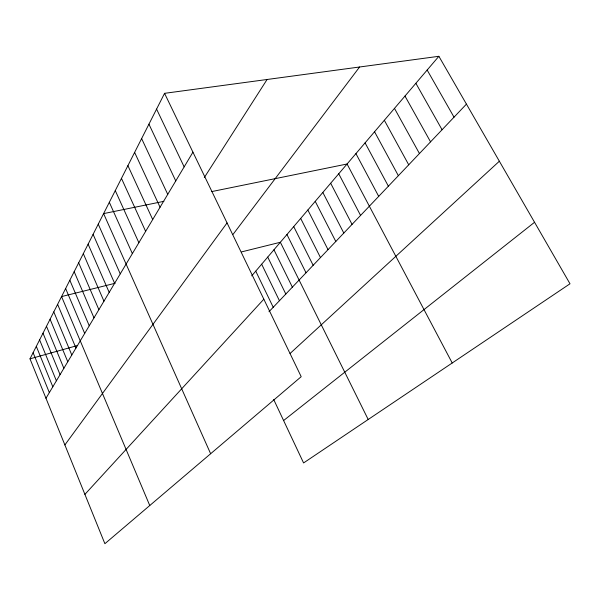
<?xml version="1.0" encoding="UTF-8"?>
<svg xmlns="http://www.w3.org/2000/svg" width="600" height="600" viewBox="0 0 600 600"><rect width="100%" height="100%" fill="white"/><g stroke="black" fill="none" stroke-linecap="round" stroke-linejoin="round"><path stroke-width="0.9" d="M164.565 93.33L301.2 376.688L104.887 543.705L30 358.837L164.565 93.33L438.877 56.295L570 283.785L303.577 462.945L273.697 399.51M45.968 398.257L192.938 152.167M204.292 177.585L267.09 79.485M64.875 444.938L227.055 222.93M233.093 234.315L359.595 66.998M251.715 275.873L438.877 56.295M84.9 494.37L263.827 299.19M268.995 311.715L466.44 104.123M290.055 353.505L499.357 161.227M283.597 420.533L534.548 222.278M30 358.837L77.677 345.48M115.132 283.275L61.56 296.572L149.76 505.53M241.71 251.858L280.365 242.265L368.197 419.49M163.875 201.33L103.605 213.608L210.638 453.735M211.845 191.558L347.07 164.002L452.22 362.993M427.155 70.043L454.028 117.172M415.868 83.287L442.072 129.743M404.978 96.06L430.553 141.855M394.478 108.382L419.438 153.532M384.338 120.278L408.72 164.805M374.55 131.767L398.37 175.688M365.077 142.875L388.373 186.203M355.928 153.615L378.705 196.365M338.737 173.775L360.577 215.43M330.668 183.248L352.058 224.377M322.83 192.442L343.808 233.055M315.233 201.36L335.798 241.478M307.853 210.015L328.028 249.653M300.683 218.423L320.475 257.587M293.722 226.597L313.147 265.29M286.95 234.54L306.022 272.782M273.96 249.78L292.365 287.145M267.728 257.093L285.81 294.03M261.66 264.21L279.435 300.735M255.75 271.147L273.225 307.267M156.578 109.095L184.155 166.875M148.935 124.163L175.762 180.922M141.623 138.585L167.738 194.362M134.625 152.407L160.058 207.225M127.913 165.653L152.7 219.548M121.462 178.365L145.642 231.36M115.275 190.575L138.863 242.708M109.328 202.312L132.36 253.597M98.257 224.16L120.255 273.862M93.097 234.337L114.623 283.298M88.117 244.163L109.192 292.395M83.31 253.65L103.95 301.178M78.668 262.815L98.88 309.653M74.175 271.673L93.99 317.85M69.832 280.245L89.258 325.77M65.633 288.54L84.683 333.435M57.615 304.35L75.96 348.038M53.79 311.895L71.805 354.998M50.085 319.207L67.77 361.748M46.492 326.31L63.863 368.288M42.998 333.195L60.075 374.64M39.608 339.885L56.392 380.805M36.315 346.38L52.815 386.79M33.112 352.702L49.343 392.603"/></g></svg>
